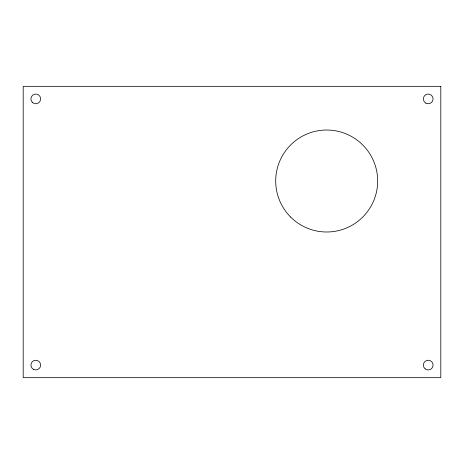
<?xml version="1.0" encoding="UTF-8"?>
<svg xmlns="http://www.w3.org/2000/svg" width="464" height="464" viewBox="0 0 464 464"><rect width="100%" height="100%" fill="white"/><g stroke="black" fill="none" stroke-linecap="round" stroke-linejoin="round"><path stroke-width="0.7" d="M440.8 86.327L23.2 86.327L23.2 377.673L440.8 377.673L440.8 86.327M33.356 369.298A4.855 4.855 0 0 0 40.635 365.093A4.855 4.855 0 0 0 33.356 360.888A4.855 4.855 0 0 0 33.356 369.298M425.79 103.112A4.855 4.855 0 0 0 433.074 98.907A4.855 4.855 0 0 0 425.79 94.702A4.855 4.855 0 0 0 425.79 103.112M425.157 368.863A4.855 4.855 0 0 0 433.016 365.858A4.855 4.855 0 0 0 426.486 360.557A4.855 4.855 0 0 0 425.157 368.863M290.638 217.065A50.988 50.988 0 0 0 375.939 194.213A50.988 50.988 0 0 0 313.49 131.764A50.988 50.988 0 0 0 290.638 217.065M32.347 102.341A4.855 4.855 0 0 0 40.472 100.166A4.855 4.855 0 0 0 34.527 94.215A4.855 4.855 0 0 0 32.347 102.341"/></g></svg>
